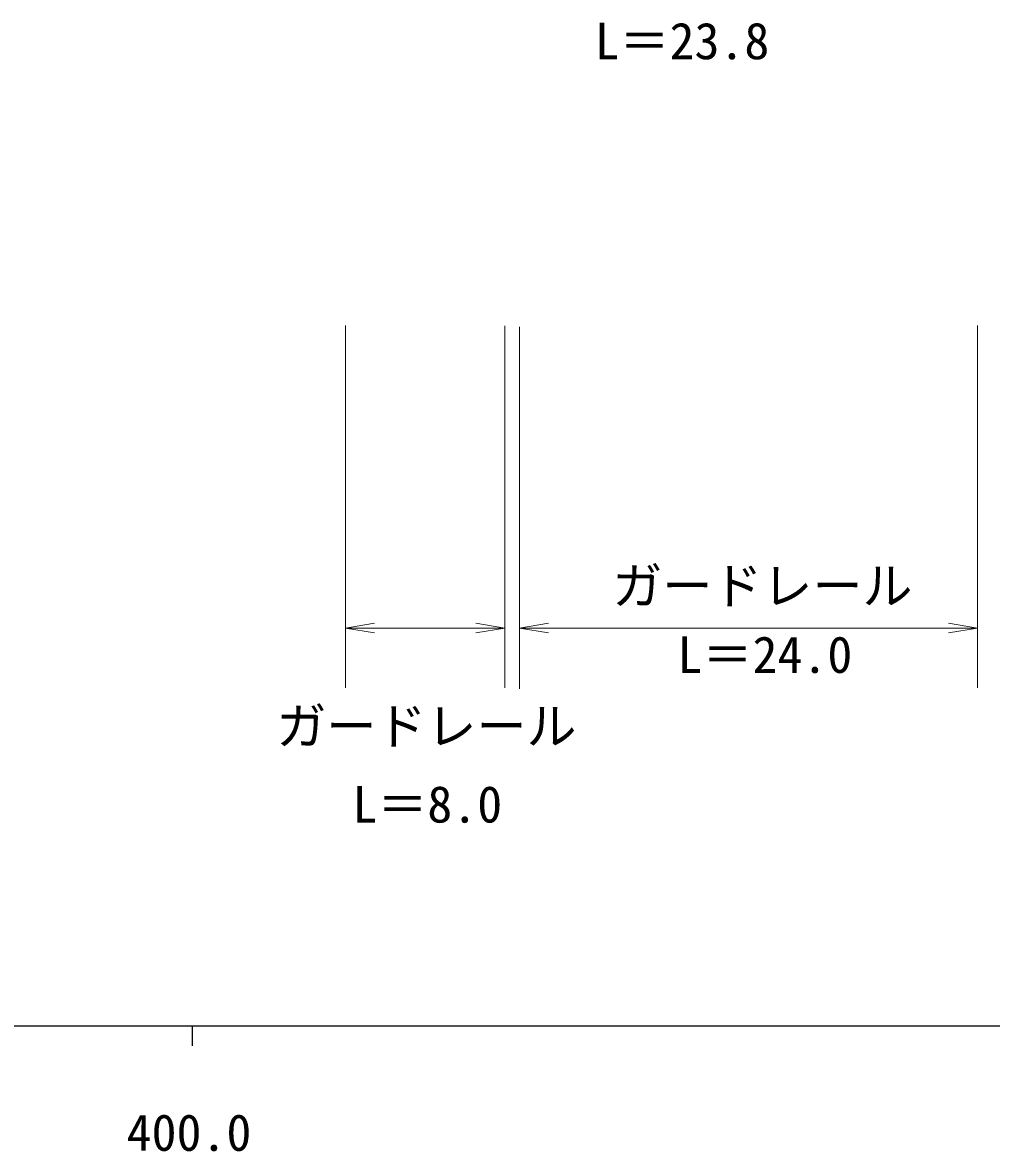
# Model space of a CAD drawing. Units: millimetres, scale not verified. Extents: x 40000 to 680000, y 20000 to 380000.
# Drawn here: x 459527 to 507951, y 198715 to 255174 of the extents above; entities that cross this region are included whole.
import ezdxf
from ezdxf.enums import TextEntityAlignment as Align

# ---------------------------------------------------------------- set-up
doc = ezdxf.new("R2010")
doc.units = ezdxf.units.MM
doc.header["$LTSCALE"] = 1000
doc.layers.add('M-STR-STR3', color=7, linetype='Continuous', lineweight=13)
doc.layers.add('M-TTL-BAND', color=7, linetype='Continuous', lineweight=25)
doc.styles.add('ＭＳ ゴシック', font='')
doc.styles.get('ＭＳ ゴシック').set_extended_font_data('MS Gothic')

# ---------------------------------------------------------------- blocks, each defined once
blk = doc.blocks.new('open_arrow')
at = {"color": 0, "linetype": 'Continuous', "lineweight": -2}
blk.add_lwpolyline([(7.5, 1.25), (0, 0), (7.5, -1.25)], dxfattribs=at)

msp = doc.modelspace()

# ---------------------------------------------------------------- linework, layer by layer
at = {"layer": 'M-STR-STR3'}
for p, q in [((475673, 221903), (475673, 240022)), ((483633, 221903), (483633, 240007)), ((484363, 221851), (484363, 239954)), ((507254, 221903), (507254, 240022)), ((475673, 224891), (483633, 224891)), ((484363, 224891), (507254, 224891))]:
    msp.add_line(p, q, dxfattribs=at)
at = {"layer": 'M-TTL-BAND'}
for p, q in [((40000, 205000), (579000, 205000)), ((468000, 205000), (468000, 204000))]:
    msp.add_line(p, q, dxfattribs=at)

# ---------------------------------------------------------------- block references
at = {"layer": 'M-STR-STR3', "xscale": 193, "yscale": 193}
for p in [(475673, 224891), (484363, 224891)]:
    msp.add_blockref('open_arrow', p, dxfattribs=at)
at = {"layer": 'M-STR-STR3', "xscale": 193, "yscale": 193, "rotation": 180}
for p in [(483633, 224891), (507254, 224891)]:
    msp.add_blockref('open_arrow', p, dxfattribs=at)

# ---------------------------------------------------------------- texts
at = {"layer": 'M-STR-STR3', "style": 'ＭＳ ゴシック'}
for s, p in [('L＝23.8', (488117, 255174)), ('ガードレール', (489004, 227921)), ('L＝24.0', (492264, 224481)), ('ガードレール', (472211, 220907)), ('L＝8.0', (476011, 216995))]:
    msp.add_text(s, height=1833, dxfattribs=at).set_placement(p, align=Align.TOP_LEFT)
at = {"layer": 'M-TTL-BAND', "style": 'ＭＳ ゴシック'}
msp.add_text('400.0', height=1833, dxfattribs=at).set_placement((467844, 198195), align=Align.BOTTOM_CENTER)

doc.saveas('drawing.dxf')
